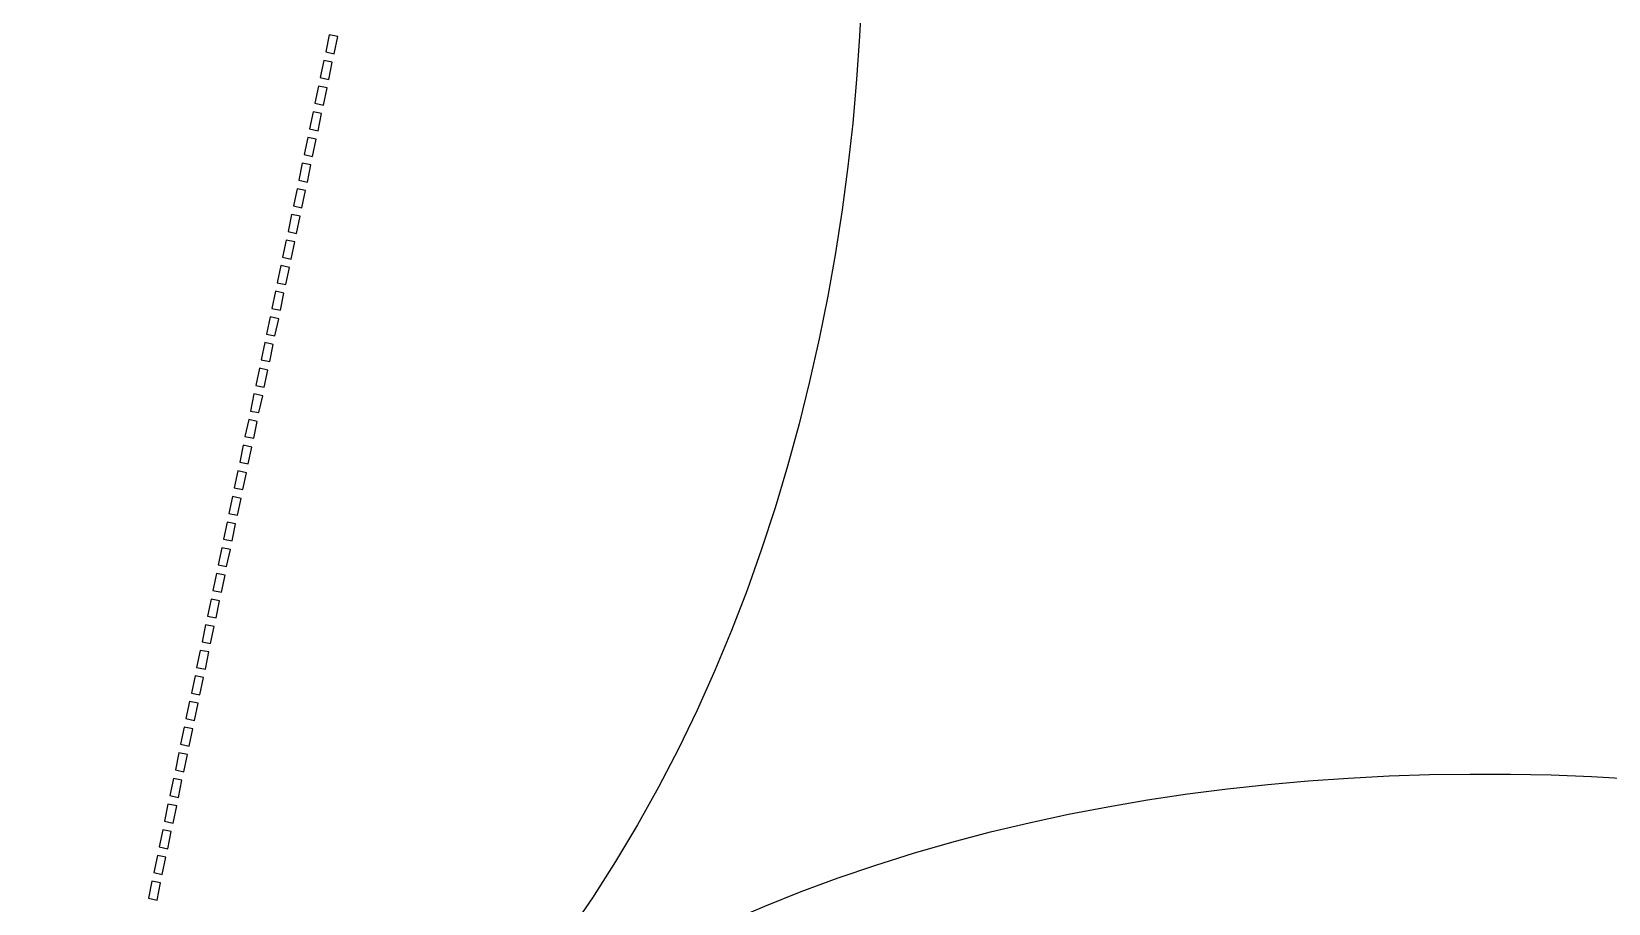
# Model space of a CAD drawing. Header units: centimetres. Extents: x -14.4 to 14.4, y -14.4 to 14.4.
# Drawn here: x 0.59 to 6.81, y 2.98 to 6.42 of the extents above; entities that cross this region are included whole.
import ezdxf
from ezdxf.lldxf.tags import DXFTag

# ---------------------------------------------------------------- set-up
doc = ezdxf.new("R2010")
doc.units = ezdxf.units.CM
doc.header["$MEASUREMENT"] = 0
doc.layers.add('Layer 1', color=7, linetype='Continuous')
tags = doc.linetypes.add('New Line1', pattern=[39354470.199999996, 4372718.9, -34981751.3]).pattern_tags.tags
tags[6:7] = [DXFTag(74, 4), DXFTag(75, 0), DXFTag(340, '0'), DXFTag(46, 1.0), DXFTag(50, 0.0), DXFTag(44, 0.0), DXFTag(45, 0.0)]
tags[4:5] = [DXFTag(74, 4), DXFTag(75, 0), DXFTag(340, '0'), DXFTag(46, 1.0), DXFTag(50, 0.0), DXFTag(44, 0.0), DXFTag(45, 0.0)]
tags = doc.linetypes.add('New Line102', pattern=[39354470.199999996, 4372718.9, -34981751.3]).pattern_tags.tags
tags[6:7] = [DXFTag(74, 4), DXFTag(75, 0), DXFTag(340, '0'), DXFTag(46, 1.0), DXFTag(50, 0.0), DXFTag(44, 0.0), DXFTag(45, 0.0)]
tags[4:5] = [DXFTag(74, 4), DXFTag(75, 0), DXFTag(340, '0'), DXFTag(46, 1.0), DXFTag(50, 0.0), DXFTag(44, 0.0), DXFTag(45, 0.0)]
tags = doc.linetypes.add('New Line104', pattern=[39354470.199999996, 4372718.9, -34981751.3]).pattern_tags.tags
tags[6:7] = [DXFTag(74, 4), DXFTag(75, 0), DXFTag(340, '0'), DXFTag(46, 1.0), DXFTag(50, 0.0), DXFTag(44, 0.0), DXFTag(45, 0.0)]
tags[4:5] = [DXFTag(74, 4), DXFTag(75, 0), DXFTag(340, '0'), DXFTag(46, 1.0), DXFTag(50, 0.0), DXFTag(44, 0.0), DXFTag(45, 0.0)]
tags = doc.linetypes.add('New Line107', pattern=[39354470.199999996, 4372718.9, -34981751.3]).pattern_tags.tags
tags[6:7] = [DXFTag(74, 4), DXFTag(75, 0), DXFTag(340, '0'), DXFTag(46, 1.0), DXFTag(50, 0.0), DXFTag(44, 0.0), DXFTag(45, 0.0)]
tags[4:5] = [DXFTag(74, 4), DXFTag(75, 0), DXFTag(340, '0'), DXFTag(46, 1.0), DXFTag(50, 0.0), DXFTag(44, 0.0), DXFTag(45, 0.0)]
tags = doc.linetypes.add('New Line109', pattern=[39354470.199999996, 4372718.9, -34981751.3]).pattern_tags.tags
tags[6:7] = [DXFTag(74, 4), DXFTag(75, 0), DXFTag(340, '0'), DXFTag(46, 1.0), DXFTag(50, 0.0), DXFTag(44, 0.0), DXFTag(45, 0.0)]
tags[4:5] = [DXFTag(74, 4), DXFTag(75, 0), DXFTag(340, '0'), DXFTag(46, 1.0), DXFTag(50, 0.0), DXFTag(44, 0.0), DXFTag(45, 0.0)]
tags = doc.linetypes.add('New Line111', pattern=[39354470.199999996, 4372718.9, -34981751.3]).pattern_tags.tags
tags[6:7] = [DXFTag(74, 4), DXFTag(75, 0), DXFTag(340, '0'), DXFTag(46, 1.0), DXFTag(50, 0.0), DXFTag(44, 0.0), DXFTag(45, 0.0)]
tags[4:5] = [DXFTag(74, 4), DXFTag(75, 0), DXFTag(340, '0'), DXFTag(46, 1.0), DXFTag(50, 0.0), DXFTag(44, 0.0), DXFTag(45, 0.0)]
tags = doc.linetypes.add('New Line114', pattern=[39354470.199999996, 4372718.9, -34981751.3]).pattern_tags.tags
tags[6:7] = [DXFTag(74, 4), DXFTag(75, 0), DXFTag(340, '0'), DXFTag(46, 1.0), DXFTag(50, 0.0), DXFTag(44, 0.0), DXFTag(45, 0.0)]
tags[4:5] = [DXFTag(74, 4), DXFTag(75, 0), DXFTag(340, '0'), DXFTag(46, 1.0), DXFTag(50, 0.0), DXFTag(44, 0.0), DXFTag(45, 0.0)]
tags = doc.linetypes.add('New Line116', pattern=[39354470.199999996, 4372718.9, -34981751.3]).pattern_tags.tags
tags[6:7] = [DXFTag(74, 4), DXFTag(75, 0), DXFTag(340, '0'), DXFTag(46, 1.0), DXFTag(50, 0.0), DXFTag(44, 0.0), DXFTag(45, 0.0)]
tags[4:5] = [DXFTag(74, 4), DXFTag(75, 0), DXFTag(340, '0'), DXFTag(46, 1.0), DXFTag(50, 0.0), DXFTag(44, 0.0), DXFTag(45, 0.0)]
tags = doc.linetypes.add('New Line119', pattern=[39354470.199999996, 4372718.9, -34981751.3]).pattern_tags.tags
tags[6:7] = [DXFTag(74, 4), DXFTag(75, 0), DXFTag(340, '0'), DXFTag(46, 1.0), DXFTag(50, 0.0), DXFTag(44, 0.0), DXFTag(45, 0.0)]
tags[4:5] = [DXFTag(74, 4), DXFTag(75, 0), DXFTag(340, '0'), DXFTag(46, 1.0), DXFTag(50, 0.0), DXFTag(44, 0.0), DXFTag(45, 0.0)]
tags = doc.linetypes.add('New Line121', pattern=[39354470.199999996, 4372718.9, -34981751.3]).pattern_tags.tags
tags[6:7] = [DXFTag(74, 4), DXFTag(75, 0), DXFTag(340, '0'), DXFTag(46, 1.0), DXFTag(50, 0.0), DXFTag(44, 0.0), DXFTag(45, 0.0)]
tags[4:5] = [DXFTag(74, 4), DXFTag(75, 0), DXFTag(340, '0'), DXFTag(46, 1.0), DXFTag(50, 0.0), DXFTag(44, 0.0), DXFTag(45, 0.0)]
tags = doc.linetypes.add('New Line41', pattern=[39354470.199999996, 4372718.9, -34981751.3]).pattern_tags.tags
tags[6:7] = [DXFTag(74, 4), DXFTag(75, 0), DXFTag(340, '0'), DXFTag(46, 1.0), DXFTag(50, 0.0), DXFTag(44, 0.0), DXFTag(45, 0.0)]
tags[4:5] = [DXFTag(74, 4), DXFTag(75, 0), DXFTag(340, '0'), DXFTag(46, 1.0), DXFTag(50, 0.0), DXFTag(44, 0.0), DXFTag(45, 0.0)]
tags = doc.linetypes.add('New Line44', pattern=[39354470.199999996, 4372718.9, -34981751.3]).pattern_tags.tags
tags[6:7] = [DXFTag(74, 4), DXFTag(75, 0), DXFTag(340, '0'), DXFTag(46, 1.0), DXFTag(50, 0.0), DXFTag(44, 0.0), DXFTag(45, 0.0)]
tags[4:5] = [DXFTag(74, 4), DXFTag(75, 0), DXFTag(340, '0'), DXFTag(46, 1.0), DXFTag(50, 0.0), DXFTag(44, 0.0), DXFTag(45, 0.0)]
tags = doc.linetypes.add('New Line46', pattern=[39354470.199999996, 4372718.9, -34981751.3]).pattern_tags.tags
tags[6:7] = [DXFTag(74, 4), DXFTag(75, 0), DXFTag(340, '0'), DXFTag(46, 1.0), DXFTag(50, 0.0), DXFTag(44, 0.0), DXFTag(45, 0.0)]
tags[4:5] = [DXFTag(74, 4), DXFTag(75, 0), DXFTag(340, '0'), DXFTag(46, 1.0), DXFTag(50, 0.0), DXFTag(44, 0.0), DXFTag(45, 0.0)]
tags = doc.linetypes.add('New Line49', pattern=[39354470.199999996, 4372718.9, -34981751.3]).pattern_tags.tags
tags[6:7] = [DXFTag(74, 4), DXFTag(75, 0), DXFTag(340, '0'), DXFTag(46, 1.0), DXFTag(50, 0.0), DXFTag(44, 0.0), DXFTag(45, 0.0)]
tags[4:5] = [DXFTag(74, 4), DXFTag(75, 0), DXFTag(340, '0'), DXFTag(46, 1.0), DXFTag(50, 0.0), DXFTag(44, 0.0), DXFTag(45, 0.0)]
tags = doc.linetypes.add('New Line51', pattern=[39354470.199999996, 4372718.9, -34981751.3]).pattern_tags.tags
tags[6:7] = [DXFTag(74, 4), DXFTag(75, 0), DXFTag(340, '0'), DXFTag(46, 1.0), DXFTag(50, 0.0), DXFTag(44, 0.0), DXFTag(45, 0.0)]
tags[4:5] = [DXFTag(74, 4), DXFTag(75, 0), DXFTag(340, '0'), DXFTag(46, 1.0), DXFTag(50, 0.0), DXFTag(44, 0.0), DXFTag(45, 0.0)]
tags = doc.linetypes.add('New Line53', pattern=[39354470.199999996, 4372718.9, -34981751.3]).pattern_tags.tags
tags[6:7] = [DXFTag(74, 4), DXFTag(75, 0), DXFTag(340, '0'), DXFTag(46, 1.0), DXFTag(50, 0.0), DXFTag(44, 0.0), DXFTag(45, 0.0)]
tags[4:5] = [DXFTag(74, 4), DXFTag(75, 0), DXFTag(340, '0'), DXFTag(46, 1.0), DXFTag(50, 0.0), DXFTag(44, 0.0), DXFTag(45, 0.0)]
tags = doc.linetypes.add('New Line56', pattern=[39354470.199999996, 4372718.9, -34981751.3]).pattern_tags.tags
tags[6:7] = [DXFTag(74, 4), DXFTag(75, 0), DXFTag(340, '0'), DXFTag(46, 1.0), DXFTag(50, 0.0), DXFTag(44, 0.0), DXFTag(45, 0.0)]
tags[4:5] = [DXFTag(74, 4), DXFTag(75, 0), DXFTag(340, '0'), DXFTag(46, 1.0), DXFTag(50, 0.0), DXFTag(44, 0.0), DXFTag(45, 0.0)]
tags = doc.linetypes.add('New Line58', pattern=[39354470.199999996, 4372718.9, -34981751.3]).pattern_tags.tags
tags[6:7] = [DXFTag(74, 4), DXFTag(75, 0), DXFTag(340, '0'), DXFTag(46, 1.0), DXFTag(50, 0.0), DXFTag(44, 0.0), DXFTag(45, 0.0)]
tags[4:5] = [DXFTag(74, 4), DXFTag(75, 0), DXFTag(340, '0'), DXFTag(46, 1.0), DXFTag(50, 0.0), DXFTag(44, 0.0), DXFTag(45, 0.0)]
tags = doc.linetypes.add('New Line61', pattern=[39354470.199999996, 4372718.9, -34981751.3]).pattern_tags.tags
tags[6:7] = [DXFTag(74, 4), DXFTag(75, 0), DXFTag(340, '0'), DXFTag(46, 1.0), DXFTag(50, 0.0), DXFTag(44, 0.0), DXFTag(45, 0.0)]
tags[4:5] = [DXFTag(74, 4), DXFTag(75, 0), DXFTag(340, '0'), DXFTag(46, 1.0), DXFTag(50, 0.0), DXFTag(44, 0.0), DXFTag(45, 0.0)]
tags = doc.linetypes.add('New Line63', pattern=[39354470.199999996, 4372718.9, -34981751.3]).pattern_tags.tags
tags[6:7] = [DXFTag(74, 4), DXFTag(75, 0), DXFTag(340, '0'), DXFTag(46, 1.0), DXFTag(50, 0.0), DXFTag(44, 0.0), DXFTag(45, 0.0)]
tags[4:5] = [DXFTag(74, 4), DXFTag(75, 0), DXFTag(340, '0'), DXFTag(46, 1.0), DXFTag(50, 0.0), DXFTag(44, 0.0), DXFTag(45, 0.0)]
tags = doc.linetypes.add('New Line65', pattern=[39354470.199999996, 4372718.9, -34981751.3]).pattern_tags.tags
tags[6:7] = [DXFTag(74, 4), DXFTag(75, 0), DXFTag(340, '0'), DXFTag(46, 1.0), DXFTag(50, 0.0), DXFTag(44, 0.0), DXFTag(45, 0.0)]
tags[4:5] = [DXFTag(74, 4), DXFTag(75, 0), DXFTag(340, '0'), DXFTag(46, 1.0), DXFTag(50, 0.0), DXFTag(44, 0.0), DXFTag(45, 0.0)]
tags = doc.linetypes.add('New Line68', pattern=[39354470.199999996, 4372718.9, -34981751.3]).pattern_tags.tags
tags[6:7] = [DXFTag(74, 4), DXFTag(75, 0), DXFTag(340, '0'), DXFTag(46, 1.0), DXFTag(50, 0.0), DXFTag(44, 0.0), DXFTag(45, 0.0)]
tags[4:5] = [DXFTag(74, 4), DXFTag(75, 0), DXFTag(340, '0'), DXFTag(46, 1.0), DXFTag(50, 0.0), DXFTag(44, 0.0), DXFTag(45, 0.0)]
tags = doc.linetypes.add('New Line70', pattern=[39354470.199999996, 4372718.9, -34981751.3]).pattern_tags.tags
tags[6:7] = [DXFTag(74, 4), DXFTag(75, 0), DXFTag(340, '0'), DXFTag(46, 1.0), DXFTag(50, 0.0), DXFTag(44, 0.0), DXFTag(45, 0.0)]
tags[4:5] = [DXFTag(74, 4), DXFTag(75, 0), DXFTag(340, '0'), DXFTag(46, 1.0), DXFTag(50, 0.0), DXFTag(44, 0.0), DXFTag(45, 0.0)]
tags = doc.linetypes.add('New Line73', pattern=[39354470.199999996, 4372718.9, -34981751.3]).pattern_tags.tags
tags[6:7] = [DXFTag(74, 4), DXFTag(75, 0), DXFTag(340, '0'), DXFTag(46, 1.0), DXFTag(50, 0.0), DXFTag(44, 0.0), DXFTag(45, 0.0)]
tags[4:5] = [DXFTag(74, 4), DXFTag(75, 0), DXFTag(340, '0'), DXFTag(46, 1.0), DXFTag(50, 0.0), DXFTag(44, 0.0), DXFTag(45, 0.0)]
tags = doc.linetypes.add('New Line75', pattern=[39354470.199999996, 4372718.9, -34981751.3]).pattern_tags.tags
tags[6:7] = [DXFTag(74, 4), DXFTag(75, 0), DXFTag(340, '0'), DXFTag(46, 1.0), DXFTag(50, 0.0), DXFTag(44, 0.0), DXFTag(45, 0.0)]
tags[4:5] = [DXFTag(74, 4), DXFTag(75, 0), DXFTag(340, '0'), DXFTag(46, 1.0), DXFTag(50, 0.0), DXFTag(44, 0.0), DXFTag(45, 0.0)]
tags = doc.linetypes.add('New Line78', pattern=[39354470.199999996, 4372718.9, -34981751.3]).pattern_tags.tags
tags[6:7] = [DXFTag(74, 4), DXFTag(75, 0), DXFTag(340, '0'), DXFTag(46, 1.0), DXFTag(50, 0.0), DXFTag(44, 0.0), DXFTag(45, 0.0)]
tags[4:5] = [DXFTag(74, 4), DXFTag(75, 0), DXFTag(340, '0'), DXFTag(46, 1.0), DXFTag(50, 0.0), DXFTag(44, 0.0), DXFTag(45, 0.0)]
tags = doc.linetypes.add('New Line80', pattern=[39354470.199999996, 4372718.9, -34981751.3]).pattern_tags.tags
tags[6:7] = [DXFTag(74, 4), DXFTag(75, 0), DXFTag(340, '0'), DXFTag(46, 1.0), DXFTag(50, 0.0), DXFTag(44, 0.0), DXFTag(45, 0.0)]
tags[4:5] = [DXFTag(74, 4), DXFTag(75, 0), DXFTag(340, '0'), DXFTag(46, 1.0), DXFTag(50, 0.0), DXFTag(44, 0.0), DXFTag(45, 0.0)]
tags = doc.linetypes.add('New Line82', pattern=[39354470.199999996, 4372718.9, -34981751.3]).pattern_tags.tags
tags[6:7] = [DXFTag(74, 4), DXFTag(75, 0), DXFTag(340, '0'), DXFTag(46, 1.0), DXFTag(50, 0.0), DXFTag(44, 0.0), DXFTag(45, 0.0)]
tags[4:5] = [DXFTag(74, 4), DXFTag(75, 0), DXFTag(340, '0'), DXFTag(46, 1.0), DXFTag(50, 0.0), DXFTag(44, 0.0), DXFTag(45, 0.0)]
tags = doc.linetypes.add('New Line85', pattern=[39354470.199999996, 4372718.9, -34981751.3]).pattern_tags.tags
tags[6:7] = [DXFTag(74, 4), DXFTag(75, 0), DXFTag(340, '0'), DXFTag(46, 1.0), DXFTag(50, 0.0), DXFTag(44, 0.0), DXFTag(45, 0.0)]
tags[4:5] = [DXFTag(74, 4), DXFTag(75, 0), DXFTag(340, '0'), DXFTag(46, 1.0), DXFTag(50, 0.0), DXFTag(44, 0.0), DXFTag(45, 0.0)]
tags = doc.linetypes.add('New Line87', pattern=[39354470.199999996, 4372718.9, -34981751.3]).pattern_tags.tags
tags[6:7] = [DXFTag(74, 4), DXFTag(75, 0), DXFTag(340, '0'), DXFTag(46, 1.0), DXFTag(50, 0.0), DXFTag(44, 0.0), DXFTag(45, 0.0)]
tags[4:5] = [DXFTag(74, 4), DXFTag(75, 0), DXFTag(340, '0'), DXFTag(46, 1.0), DXFTag(50, 0.0), DXFTag(44, 0.0), DXFTag(45, 0.0)]
tags = doc.linetypes.add('New Line90', pattern=[39354470.199999996, 4372718.9, -34981751.3]).pattern_tags.tags
tags[6:7] = [DXFTag(74, 4), DXFTag(75, 0), DXFTag(340, '0'), DXFTag(46, 1.0), DXFTag(50, 0.0), DXFTag(44, 0.0), DXFTag(45, 0.0)]
tags[4:5] = [DXFTag(74, 4), DXFTag(75, 0), DXFTag(340, '0'), DXFTag(46, 1.0), DXFTag(50, 0.0), DXFTag(44, 0.0), DXFTag(45, 0.0)]
tags = doc.linetypes.add('New Line92', pattern=[39354470.199999996, 4372718.9, -34981751.3]).pattern_tags.tags
tags[6:7] = [DXFTag(74, 4), DXFTag(75, 0), DXFTag(340, '0'), DXFTag(46, 1.0), DXFTag(50, 0.0), DXFTag(44, 0.0), DXFTag(45, 0.0)]
tags[4:5] = [DXFTag(74, 4), DXFTag(75, 0), DXFTag(340, '0'), DXFTag(46, 1.0), DXFTag(50, 0.0), DXFTag(44, 0.0), DXFTag(45, 0.0)]
tags = doc.linetypes.add('New Line94', pattern=[39354470.199999996, 4372718.9, -34981751.3]).pattern_tags.tags
tags[6:7] = [DXFTag(74, 4), DXFTag(75, 0), DXFTag(340, '0'), DXFTag(46, 1.0), DXFTag(50, 0.0), DXFTag(44, 0.0), DXFTag(45, 0.0)]
tags[4:5] = [DXFTag(74, 4), DXFTag(75, 0), DXFTag(340, '0'), DXFTag(46, 1.0), DXFTag(50, 0.0), DXFTag(44, 0.0), DXFTag(45, 0.0)]
tags = doc.linetypes.add('New Line97', pattern=[39354470.199999996, 4372718.9, -34981751.3]).pattern_tags.tags
tags[6:7] = [DXFTag(74, 4), DXFTag(75, 0), DXFTag(340, '0'), DXFTag(46, 1.0), DXFTag(50, 0.0), DXFTag(44, 0.0), DXFTag(45, 0.0)]
tags[4:5] = [DXFTag(74, 4), DXFTag(75, 0), DXFTag(340, '0'), DXFTag(46, 1.0), DXFTag(50, 0.0), DXFTag(44, 0.0), DXFTag(45, 0.0)]
tags = doc.linetypes.add('New Line99', pattern=[39354470.199999996, 4372718.9, -34981751.3]).pattern_tags.tags
tags[6:7] = [DXFTag(74, 4), DXFTag(75, 0), DXFTag(340, '0'), DXFTag(46, 1.0), DXFTag(50, 0.0), DXFTag(44, 0.0), DXFTag(45, 0.0)]
tags[4:5] = [DXFTag(74, 4), DXFTag(75, 0), DXFTag(340, '0'), DXFTag(46, 1.0), DXFTag(50, 0.0), DXFTag(44, 0.0), DXFTag(45, 0.0)]

msp = doc.modelspace()

# ---------------------------------------------------------------- linework, layer by layer
at = {"layer": 'Layer 1', "color": 16, "linetype": 'New Line1', "lineweight": 25}
msp.add_open_spline([(0.12846, 13.36284), (-0.33776, 13.36284), (-0.71601, 12.92147), (-0.71601, 11.89579), (-0.71601, 11.89579), (-0.82514, 12.47589), (-1.08516, 12.88459), (-1.38813, 12.88459), (-1.38813, 12.88459), (-1.78939, 12.88459), (-2.58808, 12.45567), (-2.11519, 11.28505), (-2.11519, 11.28505), (-3.63478, 9.46595), (-4.28084, 4.82834), (-2.11412, 2.37828), (-2.11412, 2.37828), (-4.57524, 4.49917), (-9.16838, 3.85118), (-10.97673, 2.34058), (-10.97673, 2.34058), (-12.14735, 2.81347), (-12.57626, 2.01478), (-12.57626, 1.61352), (-12.57626, 1.61352), (-12.57626, 1.31055), (-12.16756, 1.05052), (-11.58746, 0.94139), (-11.58746, 0.94139), (-12.61315, 0.94139), (-13.05451, 0.56315), (-13.05451, 0.09693), (-13.05451, 0.09693), (-13.05451, -0.33846), (-12.71917, -0.6966), (-11.7878, -0.74216), (-11.7878, -0.74216), (-12.22709, -0.87177), (-12.5181, -1.09727), (-12.5181, -1.35289), (-12.5181, -1.35289), (-12.5181, -1.75415), (-12.33591, -2.69676), (-10.91856, -2.07995), (-10.91856, -2.07995), (-9.66314, -3.79138), (-5.02522, -4.40025), (-2.37909, -2.35246), (-2.37909, -2.35246), (-4.52343, -4.80799), (-3.87706, -9.42383), (-2.36186, -11.23769), (-2.36186, -11.23769), (-2.83475, -12.40831), (-2.03606, -12.83723), (-1.6348, -12.83723), (-1.6348, -12.83723), (-1.33182, -12.83723), (-1.0718, -12.42853), (-0.96267, -11.84843), (-0.96267, -11.84843), (-0.96267, -12.87411), (-0.58442, -13.31547), (-0.1182, -13.31547), (-0.1182, -13.31547), (0.31719, -13.31547), (0.67533, -12.98013), (0.72088, -12.04877), (0.72088, -12.04877), (0.8505, -12.48806), (1.07599, -12.77906), (1.33162, -12.77906), (1.33162, -12.77906), (1.73288, -12.77906), (2.67549, -12.59687), (2.05868, -11.17953), (2.05868, -11.17953), (3.82119, -9.88663), (4.4142, -5.00618), (2.14054, -2.40847), (2.14054, -2.40847), (4.73811, -4.6827), (9.61968, -4.08925), (10.91267, -2.32661), (10.91267, -2.32661), (12.33002, -2.94343), (12.5122, -2.00081), (12.51221, -1.59955), (12.51221, -1.59955), (12.51221, -1.34393), (12.2212, -1.11843), (11.78191, -0.98882), (11.78191, -0.98882), (12.71327, -0.94326), (13.04862, -0.58512), (13.04862, -0.14974), (13.04862, -0.14974), (13.04862, 0.31648), (12.60725, 0.69473), (11.58157, 0.69473), (11.58157, 0.69473), (12.16167, 0.80386), (12.57037, 1.06388), (12.57037, 1.36686), (12.57037, 1.36686), (12.57037, 1.76812), (12.14146, 2.56681), (10.97083, 2.09392), (10.97083, 2.09392), (9.1482, 3.61646), (4.49635, 4.26289), (2.05006, 2.081), (2.05006, 2.081), (2.04519, 2.08513), (2.03987, 2.08874), (2.03498, 2.09284), (2.03498, 2.09284), (4.71719, 4.569), (4.15384, 9.87092), (2.30534, 11.22689), (2.30534, 11.22689), (2.92215, 12.64423), (1.97954, 12.82642), (1.57828, 12.82643), (1.57828, 12.82643), (1.32266, 12.82643), (1.09716, 12.53542), (0.96755, 12.09613), (0.96755, 12.09613), (0.92199, 13.02749), (0.56385, 13.36284), (0.12846, 13.36284)], degree=3, knots=[0, 0, 0, 0, 0.0294118, 0.0294118, 0.0294118, 0.0294118, 0.0588235, 0.0588235, 0.0588235, 0.0588235, 0.0882353, 0.0882353, 0.0882353, 0.0882353, 0.1176471, 0.1176471, 0.1176471, 0.1176471, 0.1470588, 0.1470588, 0.1470588, 0.1470588, 0.1764706, 0.1764706, 0.1764706, 0.1764706, 0.2058824, 0.2058824, 0.2058824, 0.2058824, 0.2352941, 0.2352941, 0.2352941, 0.2352941, 0.2647059, 0.2647059, 0.2647059, 0.2647059, 0.2941176, 0.2941176, 0.2941176, 0.2941176, 0.3235294, 0.3235294, 0.3235294, 0.3235294, 0.3529412, 0.3529412, 0.3529412, 0.3529412, 0.3823529, 0.3823529, 0.3823529, 0.3823529, 0.4117647, 0.4117647, 0.4117647, 0.4117647, 0.4411765, 0.4411765, 0.4411765, 0.4411765, 0.4705882, 0.4705882, 0.4705882, 0.4705882, 0.5, 0.5, 0.5, 0.5, 0.5294118, 0.5294118, 0.5294118, 0.5294118, 0.5588235, 0.5588235, 0.5588235, 0.5588235, 0.5882353, 0.5882353, 0.5882353, 0.5882353, 0.6176471, 0.6176471, 0.6176471, 0.6176471, 0.6470588, 0.6470588, 0.6470588, 0.6470588, 0.6764706, 0.6764706, 0.6764706, 0.6764706, 0.7058824, 0.7058824, 0.7058824, 0.7058824, 0.7352941, 0.7352941, 0.7352941, 0.7352941, 0.7647059, 0.7647059, 0.7647059, 0.7647059, 0.7941176, 0.7941176, 0.7941176, 0.7941176, 0.8235294, 0.8235294, 0.8235294, 0.8235294, 0.8529412, 0.8529412, 0.8529412, 0.8529412, 0.8823529, 0.8823529, 0.8823529, 0.8823529, 0.9117647, 0.9117647, 0.9117647, 0.9117647, 0.9411765, 0.9411765, 0.9411765, 0.9411765, 1, 1, 1, 1], dxfattribs=at)
at = {"layer": 'Layer 1', "color": 16, "linetype": 'New Line41', "lineweight": 25}
msp.add_open_spline([(1.76247, 6.40351), (1.76247, 6.40351), (1.79586, 6.39705), (1.79586, 6.39705), (1.79586, 6.39705), (1.79586, 6.39705), (1.78185, 6.32919), (1.78185, 6.32919), (1.78185, 6.32919), (1.78185, 6.32919), (1.74846, 6.33673), (1.74846, 6.33673), (1.74846, 6.33673), (1.74846, 6.33673), (1.76247, 6.40351), (1.76247, 6.40351)], degree=3, knots=[0, 0, 0, 0, 0.2, 0.2, 0.2, 0.2, 0.4, 0.4, 0.4, 0.4, 0.6, 0.6, 0.6, 0.6, 1, 1, 1, 1], dxfattribs=at)
at = {"layer": 'Layer 1', "color": 16, "linetype": 'New Line44', "lineweight": 25}
msp.add_open_spline([(1.74092, 6.30226), (1.74092, 6.30226), (1.77431, 6.2958), (1.77431, 6.2958), (1.77431, 6.2958), (1.77431, 6.2958), (1.76031, 6.22794), (1.76031, 6.22794), (1.76031, 6.22794), (1.76031, 6.22794), (1.72692, 6.23548), (1.72692, 6.23548), (1.72692, 6.23548), (1.72692, 6.23548), (1.74092, 6.30226), (1.74092, 6.30226)], degree=3, knots=[0, 0, 0, 0, 0.2, 0.2, 0.2, 0.2, 0.4, 0.4, 0.4, 0.4, 0.6, 0.6, 0.6, 0.6, 1, 1, 1, 1], dxfattribs=at)
at = {"layer": 'Layer 1', "color": 16, "linetype": 'New Line46', "lineweight": 25}
msp.add_open_spline([(1.71938, 6.20101), (1.71938, 6.20101), (1.75385, 6.19455), (1.75385, 6.19455), (1.75385, 6.19455), (1.75385, 6.19455), (1.73985, 6.12669), (1.73985, 6.12669), (1.73985, 6.12669), (1.73985, 6.12669), (1.70538, 6.13423), (1.70538, 6.13423), (1.70538, 6.13423), (1.70538, 6.13423), (1.71938, 6.20101), (1.71938, 6.20101)], degree=3, knots=[0, 0, 0, 0, 0.2, 0.2, 0.2, 0.2, 0.4, 0.4, 0.4, 0.4, 0.6, 0.6, 0.6, 0.6, 1, 1, 1, 1], dxfattribs=at)
at = {"layer": 'Layer 1', "color": 16, "linetype": 'New Line49', "lineweight": 25}
msp.add_open_spline([(1.69892, 6.09976), (1.69892, 6.09976), (1.73231, 6.0933), (1.73231, 6.0933), (1.73231, 6.0933), (1.73231, 6.0933), (1.7183, 6.02544), (1.7183, 6.02544), (1.7183, 6.02544), (1.7183, 6.02544), (1.68491, 6.03298), (1.68491, 6.03298), (1.68491, 6.03298), (1.68491, 6.03298), (1.69892, 6.09976), (1.69892, 6.09976)], degree=3, knots=[0, 0, 0, 0, 0.2, 0.2, 0.2, 0.2, 0.4, 0.4, 0.4, 0.4, 0.6, 0.6, 0.6, 0.6, 1, 1, 1, 1], dxfattribs=at)
at = {"layer": 'Layer 1', "color": 16, "linetype": 'New Line51', "lineweight": 25}
msp.add_open_spline([(1.67737, 5.99851), (1.67737, 5.99851), (1.71076, 5.99205), (1.71076, 5.99205), (1.71076, 5.99205), (1.71076, 5.99205), (1.69676, 5.92419), (1.69676, 5.92419), (1.69676, 5.92419), (1.69676, 5.92419), (1.66337, 5.93173), (1.66337, 5.93173), (1.66337, 5.93173), (1.66337, 5.93173), (1.67737, 5.99851), (1.67737, 5.99851)], degree=3, knots=[0, 0, 0, 0, 0.2, 0.2, 0.2, 0.2, 0.4, 0.4, 0.4, 0.4, 0.6, 0.6, 0.6, 0.6, 1, 1, 1, 1], dxfattribs=at)
at = {"layer": 'Layer 1', "color": 16, "linetype": 'New Line53', "lineweight": 25}
msp.add_open_spline([(1.65583, 5.89726), (1.65583, 5.89726), (1.6903, 5.8908), (1.6903, 5.8908), (1.6903, 5.8908), (1.6903, 5.8908), (1.6763, 5.82294), (1.6763, 5.82294), (1.6763, 5.82294), (1.6763, 5.82294), (1.64183, 5.83048), (1.64183, 5.83048), (1.64183, 5.83048), (1.64183, 5.83048), (1.65583, 5.89726), (1.65583, 5.89726)], degree=3, knots=[0, 0, 0, 0, 0.2, 0.2, 0.2, 0.2, 0.4, 0.4, 0.4, 0.4, 0.6, 0.6, 0.6, 0.6, 1, 1, 1, 1], dxfattribs=at)
at = {"layer": 'Layer 1', "color": 16, "linetype": 'New Line56', "lineweight": 25}
msp.add_open_spline([(1.63537, 5.79601), (1.63537, 5.79601), (1.66876, 5.78955), (1.66876, 5.78955), (1.66876, 5.78955), (1.66876, 5.78955), (1.65475, 5.72169), (1.65475, 5.72169), (1.65475, 5.72169), (1.65475, 5.72169), (1.62136, 5.72923), (1.62136, 5.72923), (1.62136, 5.72923), (1.62136, 5.72923), (1.63537, 5.79601), (1.63537, 5.79601)], degree=3, knots=[0, 0, 0, 0, 0.2, 0.2, 0.2, 0.2, 0.4, 0.4, 0.4, 0.4, 0.6, 0.6, 0.6, 0.6, 1, 1, 1, 1], dxfattribs=at)
at = {"layer": 'Layer 1', "color": 16, "linetype": 'New Line58', "lineweight": 25}
msp.add_open_spline([(1.61382, 5.69476), (1.61382, 5.69476), (1.64721, 5.6883), (1.64721, 5.6883), (1.64721, 5.6883), (1.64721, 5.6883), (1.63321, 5.62044), (1.63321, 5.62044), (1.63321, 5.62044), (1.63321, 5.62044), (1.59982, 5.62798), (1.59982, 5.62798), (1.59982, 5.62798), (1.59982, 5.62798), (1.61382, 5.69476), (1.61382, 5.69476)], degree=3, knots=[0, 0, 0, 0, 0.2, 0.2, 0.2, 0.2, 0.4, 0.4, 0.4, 0.4, 0.6, 0.6, 0.6, 0.6, 1, 1, 1, 1], dxfattribs=at)
at = {"layer": 'Layer 1', "color": 16, "linetype": 'New Line61', "lineweight": 25}
msp.add_open_spline([(1.59228, 5.59351), (1.59228, 5.59351), (1.62675, 5.58705), (1.62675, 5.58705), (1.62675, 5.58705), (1.62675, 5.58705), (1.61167, 5.51919), (1.61167, 5.51919), (1.61167, 5.51919), (1.61167, 5.51919), (1.57828, 5.52673), (1.57828, 5.52673), (1.57828, 5.52673), (1.57828, 5.52673), (1.59228, 5.59351), (1.59228, 5.59351)], degree=3, knots=[0, 0, 0, 0, 0.2, 0.2, 0.2, 0.2, 0.4, 0.4, 0.4, 0.4, 0.6, 0.6, 0.6, 0.6, 1, 1, 1, 1], dxfattribs=at)
at = {"layer": 'Layer 1', "color": 16, "linetype": 'New Line63', "lineweight": 25}
msp.add_open_spline([(1.57181, 5.49334), (1.57181, 5.49334), (1.60521, 5.4858), (1.60521, 5.4858), (1.60521, 5.4858), (1.60521, 5.4858), (1.5912, 5.41794), (1.5912, 5.41794), (1.5912, 5.41794), (1.5912, 5.41794), (1.55674, 5.42548), (1.55674, 5.42548), (1.55674, 5.42548), (1.55674, 5.42548), (1.57181, 5.49334), (1.57181, 5.49334)], degree=3, knots=[0, 0, 0, 0, 0.2, 0.2, 0.2, 0.2, 0.4, 0.4, 0.4, 0.4, 0.6, 0.6, 0.6, 0.6, 1, 1, 1, 1], dxfattribs=at)
at = {"layer": 'Layer 1', "color": 16, "linetype": 'New Line65', "lineweight": 25}
msp.add_open_spline([(1.55027, 5.39209), (1.55027, 5.39209), (1.58366, 5.38455), (1.58366, 5.38455), (1.58366, 5.38455), (1.58366, 5.38455), (1.56966, 5.31669), (1.56966, 5.31669), (1.56966, 5.31669), (1.56966, 5.31669), (1.53627, 5.32423), (1.53627, 5.32423), (1.53627, 5.32423), (1.53627, 5.32423), (1.55027, 5.39209), (1.55027, 5.39209)], degree=3, knots=[0, 0, 0, 0, 0.2, 0.2, 0.2, 0.2, 0.4, 0.4, 0.4, 0.4, 0.6, 0.6, 0.6, 0.6, 1, 1, 1, 1], dxfattribs=at)
at = {"layer": 'Layer 1', "color": 16, "linetype": 'New Line68', "lineweight": 25}
msp.add_open_spline([(1.52873, 5.29084), (1.52873, 5.29084), (1.5632, 5.2833), (1.5632, 5.2833), (1.5632, 5.2833), (1.5632, 5.2833), (1.54812, 5.21544), (1.54812, 5.21544), (1.54812, 5.21544), (1.54812, 5.21544), (1.51473, 5.22298), (1.51473, 5.22298), (1.51473, 5.22298), (1.51473, 5.22298), (1.52873, 5.29084), (1.52873, 5.29084)], degree=3, knots=[0, 0, 0, 0, 0.2, 0.2, 0.2, 0.2, 0.4, 0.4, 0.4, 0.4, 0.6, 0.6, 0.6, 0.6, 1, 1, 1, 1], dxfattribs=at)
at = {"layer": 'Layer 1', "color": 16, "linetype": 'New Line70', "lineweight": 25}
msp.add_open_spline([(1.50826, 5.18959), (1.50826, 5.18959), (1.54166, 5.18205), (1.54166, 5.18205), (1.54166, 5.18205), (1.54166, 5.18205), (1.52765, 5.11419), (1.52765, 5.11419), (1.52765, 5.11419), (1.52765, 5.11419), (1.49318, 5.12173), (1.49318, 5.12173), (1.49318, 5.12173), (1.49318, 5.12173), (1.50826, 5.18959), (1.50826, 5.18959)], degree=3, knots=[0, 0, 0, 0, 0.2, 0.2, 0.2, 0.2, 0.4, 0.4, 0.4, 0.4, 0.6, 0.6, 0.6, 0.6, 1, 1, 1, 1], dxfattribs=at)
at = {"layer": 'Layer 1', "color": 16, "linetype": 'New Line73', "lineweight": 25}
msp.add_open_spline([(1.48672, 5.08834), (1.48672, 5.08834), (1.52011, 5.0808), (1.52011, 5.0808), (1.52011, 5.0808), (1.52011, 5.0808), (1.50611, 5.01294), (1.50611, 5.01294), (1.50611, 5.01294), (1.50611, 5.01294), (1.47272, 5.02048), (1.47272, 5.02048), (1.47272, 5.02048), (1.47272, 5.02048), (1.48672, 5.08834), (1.48672, 5.08834)], degree=3, knots=[0, 0, 0, 0, 0.2, 0.2, 0.2, 0.2, 0.4, 0.4, 0.4, 0.4, 0.6, 0.6, 0.6, 0.6, 1, 1, 1, 1], dxfattribs=at)
at = {"layer": 'Layer 1', "color": 16, "linetype": 'New Line75', "lineweight": 25}
msp.add_open_spline([(1.46518, 4.98709), (1.46518, 4.98709), (1.49965, 4.97955), (1.49965, 4.97955), (1.49965, 4.97955), (1.49965, 4.97955), (1.48457, 4.91277), (1.48457, 4.91277), (1.48457, 4.91277), (1.48457, 4.91277), (1.45118, 4.91923), (1.45118, 4.91923), (1.45118, 4.91923), (1.45118, 4.91923), (1.46518, 4.98709), (1.46518, 4.98709)], degree=3, knots=[0, 0, 0, 0, 0.2, 0.2, 0.2, 0.2, 0.4, 0.4, 0.4, 0.4, 0.6, 0.6, 0.6, 0.6, 1, 1, 1, 1], dxfattribs=at)
at = {"layer": 'Layer 1', "color": 16, "linetype": 'New Line78', "lineweight": 25}
msp.add_open_spline([(1.44471, 4.88584), (1.44471, 4.88584), (1.4781, 4.8783), (1.4781, 4.8783), (1.4781, 4.8783), (1.4781, 4.8783), (1.4641, 4.81152), (1.4641, 4.81152), (1.4641, 4.81152), (1.4641, 4.81152), (1.42963, 4.81798), (1.42963, 4.81798), (1.42963, 4.81798), (1.42963, 4.81798), (1.44471, 4.88584), (1.44471, 4.88584)], degree=3, knots=[0, 0, 0, 0, 0.2, 0.2, 0.2, 0.2, 0.4, 0.4, 0.4, 0.4, 0.6, 0.6, 0.6, 0.6, 1, 1, 1, 1], dxfattribs=at)
at = {"layer": 'Layer 1', "color": 16, "linetype": 'New Line80', "lineweight": 25}
msp.add_open_spline([(1.42317, 4.78459), (1.42317, 4.78459), (1.45656, 4.77705), (1.45656, 4.77705), (1.45656, 4.77705), (1.45656, 4.77705), (1.44256, 4.71027), (1.44256, 4.71027), (1.44256, 4.71027), (1.44256, 4.71027), (1.40917, 4.71673), (1.40917, 4.71673), (1.40917, 4.71673), (1.40917, 4.71673), (1.42317, 4.78459), (1.42317, 4.78459)], degree=3, knots=[0, 0, 0, 0, 0.2, 0.2, 0.2, 0.2, 0.4, 0.4, 0.4, 0.4, 0.6, 0.6, 0.6, 0.6, 1, 1, 1, 1], dxfattribs=at)
at = {"layer": 'Layer 1', "color": 16, "linetype": 'New Line82', "lineweight": 25}
msp.add_open_spline([(1.40163, 4.68334), (1.40163, 4.68334), (1.4361, 4.6758), (1.4361, 4.6758), (1.4361, 4.6758), (1.4361, 4.6758), (1.42102, 4.60902), (1.42102, 4.60902), (1.42102, 4.60902), (1.42102, 4.60902), (1.38763, 4.61548), (1.38763, 4.61548), (1.38763, 4.61548), (1.38763, 4.61548), (1.40163, 4.68334), (1.40163, 4.68334)], degree=3, knots=[0, 0, 0, 0, 0.2, 0.2, 0.2, 0.2, 0.4, 0.4, 0.4, 0.4, 0.6, 0.6, 0.6, 0.6, 1, 1, 1, 1], dxfattribs=at)
at = {"layer": 'Layer 1', "color": 16, "linetype": 'New Line85', "lineweight": 25}
msp.add_open_spline([(1.38116, 4.58209), (1.38116, 4.58209), (1.41455, 4.57455), (1.41455, 4.57455), (1.41455, 4.57455), (1.41455, 4.57455), (1.40055, 4.50776), (1.40055, 4.50776), (1.40055, 4.50776), (1.40055, 4.50776), (1.36608, 4.51423), (1.36608, 4.51423), (1.36608, 4.51423), (1.36608, 4.51423), (1.38116, 4.58209), (1.38116, 4.58209)], degree=3, knots=[0, 0, 0, 0, 0.2, 0.2, 0.2, 0.2, 0.4, 0.4, 0.4, 0.4, 0.6, 0.6, 0.6, 0.6, 1, 1, 1, 1], dxfattribs=at)
at = {"layer": 'Layer 1', "color": 16, "linetype": 'New Line87', "lineweight": 25}
msp.add_open_spline([(1.35962, 4.48084), (1.35962, 4.48084), (1.39301, 4.4733), (1.39301, 4.4733), (1.39301, 4.4733), (1.39301, 4.4733), (1.37901, 4.40652), (1.37901, 4.40652), (1.37901, 4.40652), (1.37901, 4.40652), (1.34562, 4.41298), (1.34562, 4.41298), (1.34562, 4.41298), (1.34562, 4.41298), (1.35962, 4.48084), (1.35962, 4.48084)], degree=3, knots=[0, 0, 0, 0, 0.2, 0.2, 0.2, 0.2, 0.4, 0.4, 0.4, 0.4, 0.6, 0.6, 0.6, 0.6, 1, 1, 1, 1], dxfattribs=at)
at = {"layer": 'Layer 1', "color": 16, "linetype": 'New Line90', "lineweight": 25}
msp.add_open_spline([(1.33808, 4.37959), (1.33808, 4.37959), (1.37255, 4.37205), (1.37255, 4.37205), (1.37255, 4.37205), (1.37255, 4.37205), (1.35747, 4.30527), (1.35747, 4.30527), (1.35747, 4.30527), (1.35747, 4.30527), (1.32408, 4.31173), (1.32408, 4.31173), (1.32408, 4.31173), (1.32408, 4.31173), (1.33808, 4.37959), (1.33808, 4.37959)], degree=3, knots=[0, 0, 0, 0, 0.2, 0.2, 0.2, 0.2, 0.4, 0.4, 0.4, 0.4, 0.6, 0.6, 0.6, 0.6, 1, 1, 1, 1], dxfattribs=at)
at = {"layer": 'Layer 1', "color": 16, "linetype": 'New Line92', "lineweight": 25}
msp.add_open_spline([(1.31761, 4.27834), (1.31761, 4.27834), (1.351, 4.2708), (1.351, 4.2708), (1.351, 4.2708), (1.351, 4.2708), (1.337, 4.20401), (1.337, 4.20401), (1.337, 4.20401), (1.337, 4.20401), (1.30253, 4.21048), (1.30253, 4.21048), (1.30253, 4.21048), (1.30253, 4.21048), (1.31761, 4.27834), (1.31761, 4.27834)], degree=3, knots=[0, 0, 0, 0, 0.2, 0.2, 0.2, 0.2, 0.4, 0.4, 0.4, 0.4, 0.6, 0.6, 0.6, 0.6, 1, 1, 1, 1], dxfattribs=at)
at = {"layer": 'Layer 1', "color": 16, "linetype": 'New Line94', "lineweight": 25}
msp.add_open_spline([(1.29607, 4.17709), (1.29607, 4.17709), (1.32946, 4.16955), (1.32946, 4.16955), (1.32946, 4.16955), (1.32946, 4.16955), (1.31546, 4.10276), (1.31546, 4.10276), (1.31546, 4.10276), (1.31546, 4.10276), (1.28207, 4.10923), (1.28207, 4.10923), (1.28207, 4.10923), (1.28207, 4.10923), (1.29607, 4.17709), (1.29607, 4.17709)], degree=3, knots=[0, 0, 0, 0, 0.2, 0.2, 0.2, 0.2, 0.4, 0.4, 0.4, 0.4, 0.6, 0.6, 0.6, 0.6, 1, 1, 1, 1], dxfattribs=at)
at = {"layer": 'Layer 1', "color": 16, "linetype": 'New Line97', "lineweight": 25}
msp.add_open_spline([(1.27453, 4.07584), (1.27453, 4.07584), (1.30792, 4.0683), (1.30792, 4.0683), (1.30792, 4.0683), (1.30792, 4.0683), (1.29392, 4.00151), (1.29392, 4.00151), (1.29392, 4.00151), (1.29392, 4.00151), (1.26053, 4.00798), (1.26053, 4.00798), (1.26053, 4.00798), (1.26053, 4.00798), (1.27453, 4.07584), (1.27453, 4.07584)], degree=3, knots=[0, 0, 0, 0, 0.2, 0.2, 0.2, 0.2, 0.4, 0.4, 0.4, 0.4, 0.6, 0.6, 0.6, 0.6, 1, 1, 1, 1], dxfattribs=at)
at = {"layer": 'Layer 1', "color": 16, "linetype": 'New Line99', "lineweight": 25}
msp.add_open_spline([(1.25298, 3.97459), (1.25298, 3.97459), (1.28745, 3.96812), (1.28745, 3.96812), (1.28745, 3.96812), (1.28745, 3.96812), (1.27345, 3.90026), (1.27345, 3.90026), (1.27345, 3.90026), (1.27345, 3.90026), (1.23898, 3.90673), (1.23898, 3.90673), (1.23898, 3.90673), (1.23898, 3.90673), (1.25298, 3.97459), (1.25298, 3.97459)], degree=3, knots=[0, 0, 0, 0, 0.2, 0.2, 0.2, 0.2, 0.4, 0.4, 0.4, 0.4, 0.6, 0.6, 0.6, 0.6, 1, 1, 1, 1], dxfattribs=at)
at = {"layer": 'Layer 1', "color": 16, "linetype": 'New Line102', "lineweight": 25}
msp.add_open_spline([(1.23252, 3.87334), (1.23252, 3.87334), (1.26591, 3.86687), (1.26591, 3.86687), (1.26591, 3.86687), (1.26591, 3.86687), (1.25191, 3.79901), (1.25191, 3.79901), (1.25191, 3.79901), (1.25191, 3.79901), (1.21852, 3.80548), (1.21852, 3.80548), (1.21852, 3.80548), (1.21852, 3.80548), (1.23252, 3.87334), (1.23252, 3.87334)], degree=3, knots=[0, 0, 0, 0, 0.2, 0.2, 0.2, 0.2, 0.4, 0.4, 0.4, 0.4, 0.6, 0.6, 0.6, 0.6, 1, 1, 1, 1], dxfattribs=at)
at = {"layer": 'Layer 1', "color": 16, "linetype": 'New Line104', "lineweight": 25}
msp.add_open_spline([(1.21098, 3.77209), (1.21098, 3.77209), (1.24437, 3.76562), (1.24437, 3.76562), (1.24437, 3.76562), (1.24437, 3.76562), (1.23037, 3.69776), (1.23037, 3.69776), (1.23037, 3.69776), (1.23037, 3.69776), (1.19697, 3.7053), (1.19697, 3.7053), (1.19697, 3.7053), (1.19697, 3.7053), (1.21098, 3.77209), (1.21098, 3.77209)], degree=3, knots=[0, 0, 0, 0, 0.2, 0.2, 0.2, 0.2, 0.4, 0.4, 0.4, 0.4, 0.6, 0.6, 0.6, 0.6, 1, 1, 1, 1], dxfattribs=at)
at = {"layer": 'Layer 1', "color": 16, "linetype": 'New Line107', "lineweight": 25}
msp.add_open_spline([(1.18943, 3.67084), (1.18943, 3.67084), (1.2239, 3.66437), (1.2239, 3.66437), (1.2239, 3.66437), (1.2239, 3.66437), (1.2099, 3.59651), (1.2099, 3.59651), (1.2099, 3.59651), (1.2099, 3.59651), (1.17543, 3.60405), (1.17543, 3.60405), (1.17543, 3.60405), (1.17543, 3.60405), (1.18943, 3.67084), (1.18943, 3.67084)], degree=3, knots=[0, 0, 0, 0, 0.2, 0.2, 0.2, 0.2, 0.4, 0.4, 0.4, 0.4, 0.6, 0.6, 0.6, 0.6, 1, 1, 1, 1], dxfattribs=at)
at = {"layer": 'Layer 1', "color": 16, "linetype": 'New Line109', "lineweight": 25}
msp.add_open_spline([(1.16897, 3.56959), (1.16897, 3.56959), (1.20236, 3.56312), (1.20236, 3.56312), (1.20236, 3.56312), (1.20236, 3.56312), (1.18836, 3.49526), (1.18836, 3.49526), (1.18836, 3.49526), (1.18836, 3.49526), (1.15497, 3.5028), (1.15497, 3.5028), (1.15497, 3.5028), (1.15497, 3.5028), (1.16897, 3.56959), (1.16897, 3.56959)], degree=3, knots=[0, 0, 0, 0, 0.2, 0.2, 0.2, 0.2, 0.4, 0.4, 0.4, 0.4, 0.6, 0.6, 0.6, 0.6, 1, 1, 1, 1], dxfattribs=at)
at = {"layer": 'Layer 1', "color": 16, "linetype": 'New Line111', "lineweight": 25}
msp.add_open_spline([(1.14743, 3.46834), (1.14743, 3.46834), (1.18082, 3.46187), (1.18082, 3.46187), (1.18082, 3.46187), (1.18082, 3.46187), (1.16681, 3.39401), (1.16681, 3.39401), (1.16681, 3.39401), (1.16681, 3.39401), (1.13342, 3.40155), (1.13342, 3.40155), (1.13342, 3.40155), (1.13342, 3.40155), (1.14743, 3.46834), (1.14743, 3.46834)], degree=3, knots=[0, 0, 0, 0, 0.2, 0.2, 0.2, 0.2, 0.4, 0.4, 0.4, 0.4, 0.6, 0.6, 0.6, 0.6, 1, 1, 1, 1], dxfattribs=at)
at = {"layer": 'Layer 1', "color": 16, "linetype": 'New Line114', "lineweight": 25}
msp.add_open_spline([(1.12588, 3.36709), (1.12588, 3.36709), (1.16035, 3.36062), (1.16035, 3.36062), (1.16035, 3.36062), (1.16035, 3.36062), (1.14635, 3.29276), (1.14635, 3.29276), (1.14635, 3.29276), (1.14635, 3.29276), (1.11188, 3.3003), (1.11188, 3.3003), (1.11188, 3.3003), (1.11188, 3.3003), (1.12588, 3.36709), (1.12588, 3.36709)], degree=3, knots=[0, 0, 0, 0, 0.2, 0.2, 0.2, 0.2, 0.4, 0.4, 0.4, 0.4, 0.6, 0.6, 0.6, 0.6, 1, 1, 1, 1], dxfattribs=at)
at = {"layer": 'Layer 1', "color": 16, "linetype": 'New Line116', "lineweight": 25}
msp.add_open_spline([(1.10542, 3.26584), (1.10542, 3.26584), (1.13881, 3.25937), (1.13881, 3.25937), (1.13881, 3.25937), (1.13881, 3.25937), (1.12481, 3.19151), (1.12481, 3.19151), (1.12481, 3.19151), (1.12481, 3.19151), (1.09142, 3.19905), (1.09142, 3.19905), (1.09142, 3.19905), (1.09142, 3.19905), (1.10542, 3.26584), (1.10542, 3.26584)], degree=3, knots=[0, 0, 0, 0, 0.2, 0.2, 0.2, 0.2, 0.4, 0.4, 0.4, 0.4, 0.6, 0.6, 0.6, 0.6, 1, 1, 1, 1], dxfattribs=at)
at = {"layer": 'Layer 1', "color": 16, "linetype": 'New Line119', "lineweight": 25}
msp.add_open_spline([(1.08388, 3.16459), (1.08388, 3.16459), (1.11727, 3.15812), (1.11727, 3.15812), (1.11727, 3.15812), (1.11727, 3.15812), (1.10326, 3.09026), (1.10326, 3.09026), (1.10326, 3.09026), (1.10326, 3.09026), (1.06987, 3.0978), (1.06987, 3.0978), (1.06987, 3.0978), (1.06987, 3.0978), (1.08388, 3.16459), (1.08388, 3.16459)], degree=3, knots=[0, 0, 0, 0, 0.2, 0.2, 0.2, 0.2, 0.4, 0.4, 0.4, 0.4, 0.6, 0.6, 0.6, 0.6, 1, 1, 1, 1], dxfattribs=at)
at = {"layer": 'Layer 1', "color": 16, "linetype": 'New Line121', "lineweight": 25}
msp.add_open_spline([(1.06233, 3.06334), (1.06233, 3.06334), (1.0968, 3.05687), (1.0968, 3.05687), (1.0968, 3.05687), (1.0968, 3.05687), (1.0828, 2.98901), (1.0828, 2.98901), (1.0828, 2.98901), (1.0828, 2.98901), (1.04833, 2.99655), (1.04833, 2.99655), (1.04833, 2.99655), (1.04833, 2.99655), (1.06233, 3.06334), (1.06233, 3.06334)], degree=3, knots=[0, 0, 0, 0, 0.2, 0.2, 0.2, 0.2, 0.4, 0.4, 0.4, 0.4, 0.6, 0.6, 0.6, 0.6, 1, 1, 1, 1], dxfattribs=at)

doc.saveas('drawing.dxf')
